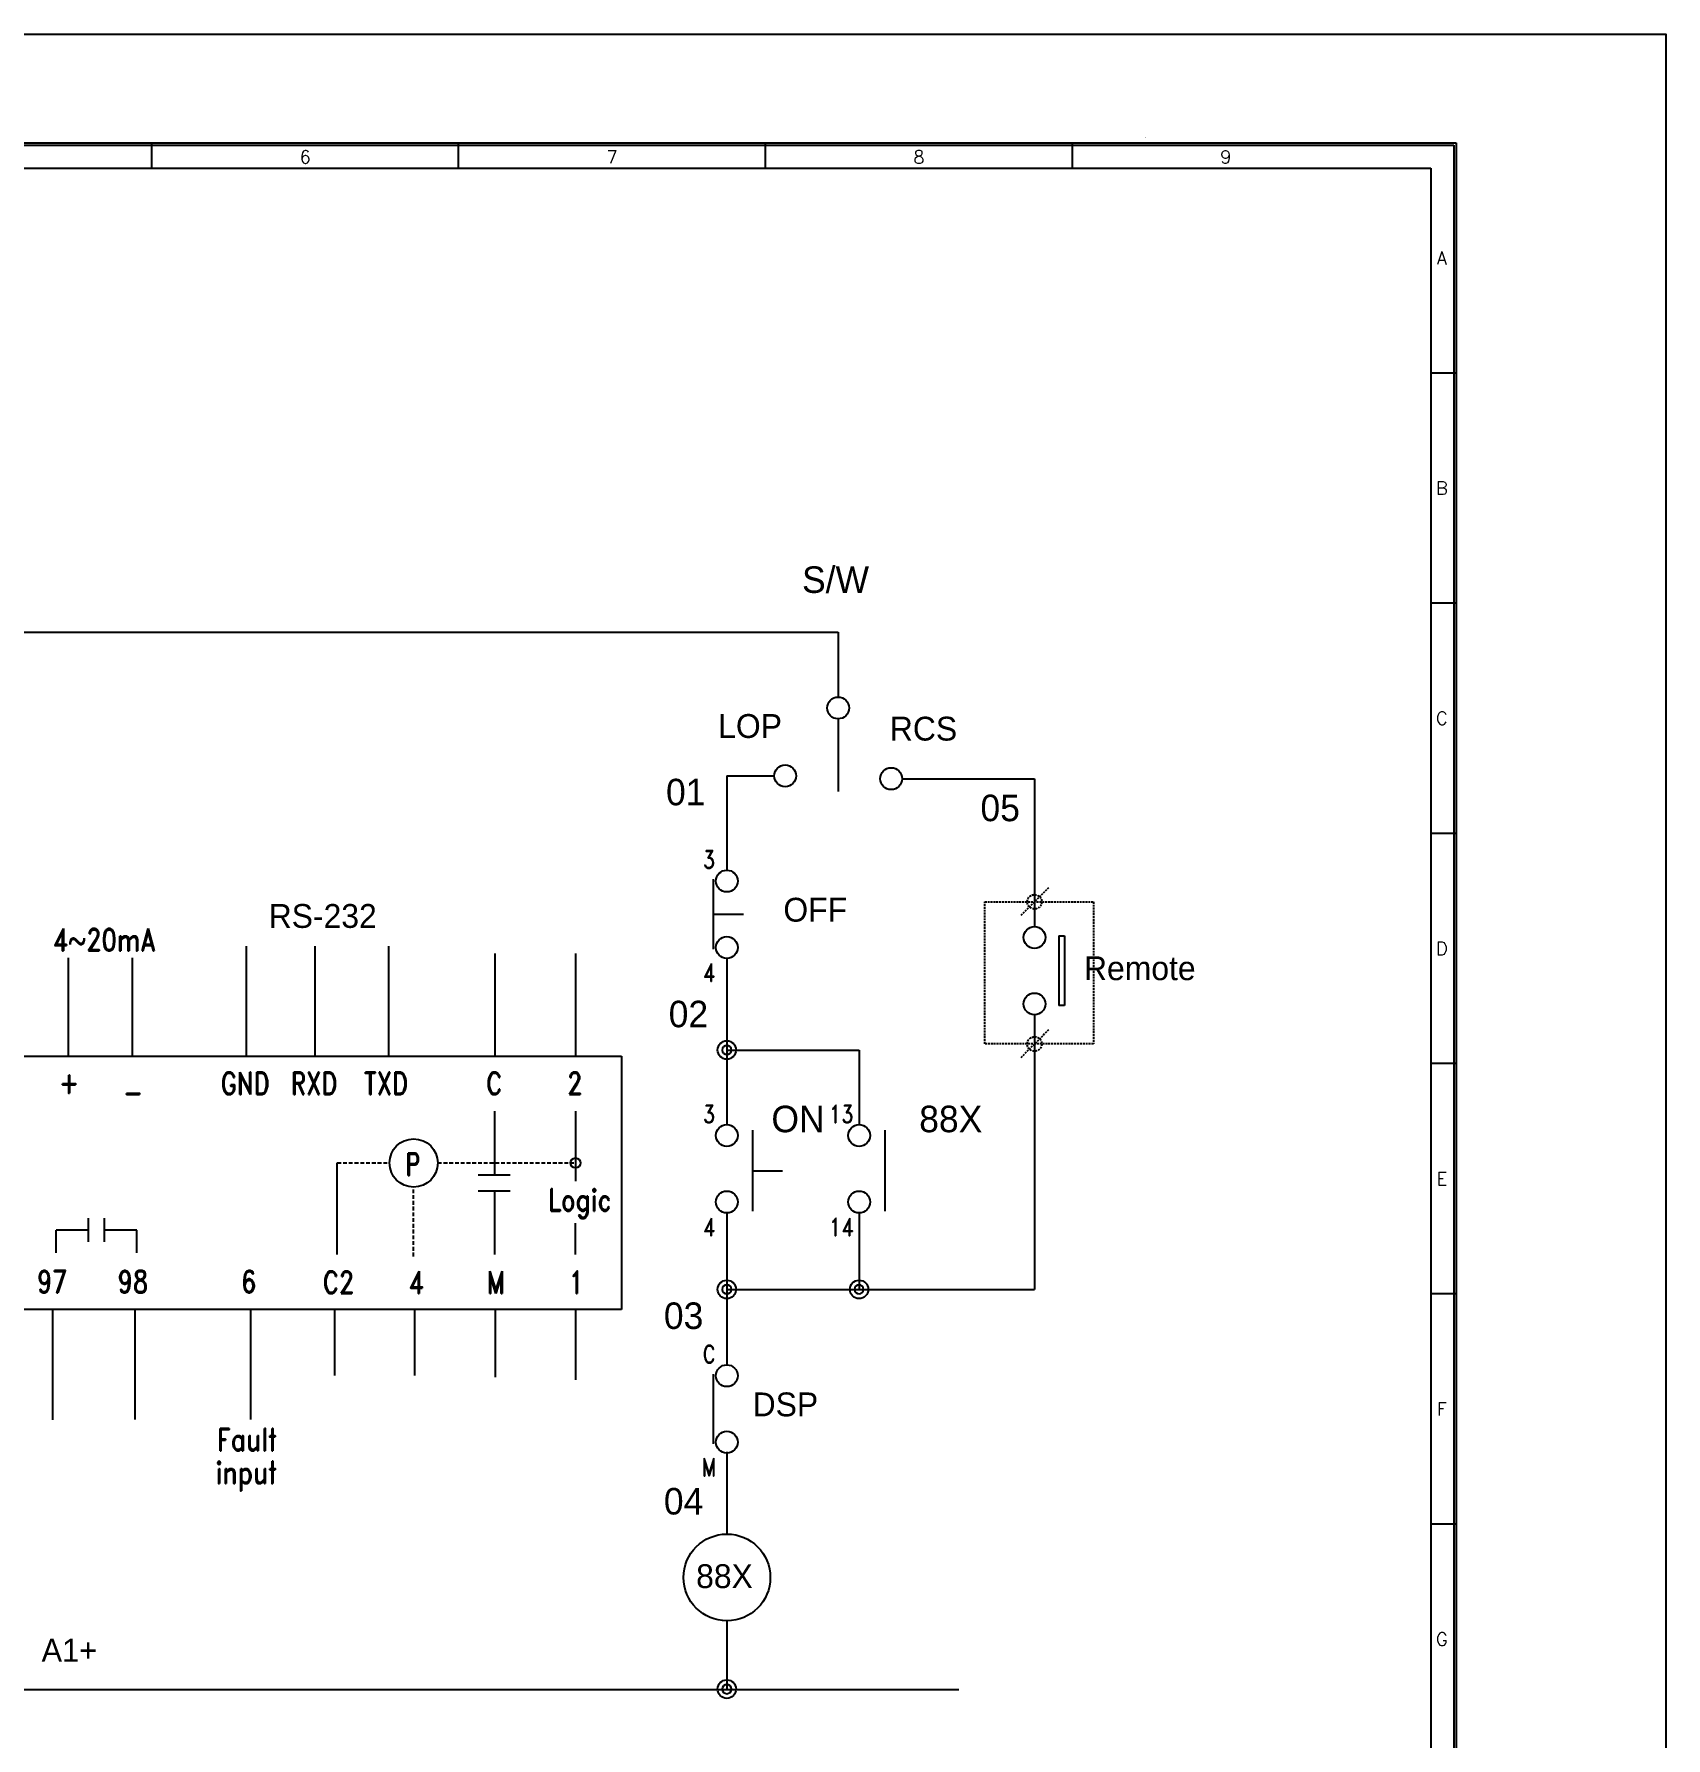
# Model space of a CAD drawing. Header units: millimetres. Extents: x 87 to 927, y 85 to 1088.
# Drawn here: x 714.3 to 927, y 766.8 to 988.9 of the extents above; entities that cross this region are included whole.
import ezdxf
from ezdxf.enums import TextEntityAlignment as Align

# ---------------------------------------------------------------- set-up
doc = ezdxf.new("R2010")
doc.units = ezdxf.units.MM
doc.linetypes.add('DASHED', pattern=[0.75, 0.5, -0.25])
doc.linetypes.add('HIDDEN', pattern=[0.375, 0.25, -0.125])
for name, color, linetype in [('20', 2, 'Continuous'), ('30', 3, 'Continuous'), ('4', 133, 'Continuous'), ('70', 7, 'Continuous'), ('ASHADE', 7, 'Continuous')]:
    doc.layers.add(name, color=color, linetype=linetype)
doc.styles.add('ghs', font='NGULIM.TTF')
doc.styles.add('SD', font='ROMAND.shx', dxfattribs={"width": 0.8})
doc.styles.add('SIMPLEX', font='SIMPLEX')

msp = doc.modelspace()

# ---------------------------------------------------------------- linework, layer by layer
for p, q in [((819.125, 899.654), (819.125, 890.177)), ((844.727, 891.862), (844.727, 872.594)), ((847.895, 871.395), (848.635, 871.395)), ((848.635, 871.395), (848.635, 862.283)), ((848.635, 862.283), (847.895, 862.283)), ((844.727, 861.085), (844.727, 825.298)), ((685.069, 855.691), (790.876, 855.691)), ((790.876, 855.691), (790.876, 822.696)), ((774.403, 840.208), (774.403, 848.531)), ((784.903, 848.531), (784.903, 839.388)), ((776.393, 840.208), (772.193, 840.208)), ((776.393, 838.108), (772.193, 838.108)), ((774.403, 829.856), (774.403, 838.108)), ((717.21, 830.08), (717.21, 833.043)), ((721.41, 833.043), (717.21, 833.043)), ((721.41, 831.523), (721.41, 834.597)), ((723.51, 831.523), (723.51, 834.597)), ((727.71, 833.043), (723.51, 833.043)), ((727.71, 830.08), (727.71, 833.043)), ((774.403, 829.856), (774.403, 833.945)), ((784.903, 829.856), (784.903, 833.945)), ((790.876, 822.696), (685.069, 822.696))]:
    msp.add_line(p, q)
at = {"linetype": 'HIDDEN'}
for p, q in [((846.56, 877.646), (842.894, 873.98)), ((846.56, 859.118), (842.894, 855.452))]:
    msp.add_line(p, q, dxfattribs=at)
at = {"color": 1, "linetype": 'DASHED'}
for p, q in [((753.856, 841.779), (760.66, 841.779)), ((766.947, 841.779), (784.903, 841.779))]:
    msp.add_line(p, q, dxfattribs=at)
at = {"color": 1}
msp.add_line((753.856, 829.856), (753.856, 841.779), dxfattribs=at)
at = {"linetype": 'DASHED'}
msp.add_line((763.803, 829.593), (763.803, 838.635), dxfattribs=at)
msp.add_lwpolyline([(87.106, 988.9), (927.022, 988.9), (927.022, 407.862), (87.106, 407.862)], close=True)
at = {"color": 2, "linetype": 'HIDDEN'}
msp.add_lwpolyline([(838.246, 875.813), (852.398, 875.813), (852.398, 857.285), (838.246, 857.285)], close=True, dxfattribs=at)
at = {"linetype": 'HIDDEN'}
for centre in [(844.727, 875.813), (844.727, 857.285)]:
    msp.add_circle(centre, 0.95, dxfattribs=at)
at = {"color": 1}
msp.add_circle((763.803, 841.779), 3.144, dxfattribs=at)
msp.add_circle((784.903, 841.779), 0.651)
at = {"layer": '20', "color": 7}
for p, q in [((522.966, 971.428), (896.366, 971.428)), ((896.366, 971.428), (896.366, 732.728))]:
    msp.add_line(p, q, dxfattribs=at)
at = {"layer": '30', "color": 7}
for p, q in [((729.666, 971.428), (729.666, 974.728)), ((769.666, 971.428), (769.666, 974.728)), ((809.666, 971.428), (809.666, 974.728)), ((849.666, 971.428), (849.666, 974.728)), ((899.666, 944.728), (896.366, 944.728)), ((899.666, 914.728), (896.366, 914.728)), ((899.666, 884.728), (896.366, 884.728)), ((899.666, 854.728), (896.366, 854.728)), ((899.666, 824.728), (896.366, 824.728)), ((899.666, 794.728), (896.366, 794.728))]:
    msp.add_line(p, q, dxfattribs=at)
at = {"layer": '4', "color": 0}
for p, q in [((804.625, 892.225), (810.803, 892.225)), ((827.466, 891.862), (844.727, 891.862)), ((804.625, 856.5), (821.865, 856.5)), ((804.625, 825.298), (844.727, 825.298)), ((673.369, 773.153), (834.844, 773.153))]:
    msp.add_line(p, q, dxfattribs=at)
for centre in [(804.625, 856.5), (804.625, 825.298), (821.865, 825.298), (804.625, 773.207)]:
    msp.add_circle(centre, 1.2, dxfattribs=at)
at = {"layer": '70', "color": 7}
for p, q in [((519.666, 974.728), (899.666, 974.728)), ((519.966, 974.428), (899.366, 974.428)), ((899.366, 974.428), (899.366, 705.028)), ((899.666, 974.728), (899.666, 704.728))]:
    msp.add_line(p, q, dxfattribs=at)
msp.add_solid([(859.125, 975.34), (859.185, 975.34), (859.155, 975.52)], dxfattribs=at)
at = {"layer": 'ASHADE', "ltscale": 2}
for p, q in [((657.357, 910.975), (819.125, 910.975)), ((819.125, 910.975), (819.125, 902.499)), ((804.625, 892.225), (804.625, 879.943)), ((802.861, 878.744), (802.861, 869.632)), ((802.861, 874.188), (806.784, 874.188)), ((847.895, 871.395), (847.895, 862.283)), ((848.635, 871.395), (848.635, 862.283)), ((718.793, 868.493), (718.793, 855.691)), ((727.126, 868.493), (727.126, 855.691)), ((741.957, 870.055), (741.957, 855.691)), ((750.937, 870.055), (750.937, 855.691)), ((760.509, 870.055), (760.509, 855.691)), ((774.403, 869.06), (774.403, 855.691)), ((784.903, 869.06), (784.903, 855.691)), ((804.625, 868.434), (804.625, 846.782)), ((821.865, 856.5), (821.865, 846.782)), ((807.979, 846.042), (807.979, 835.479)), ((825.219, 846.042), (825.219, 835.479)), ((807.979, 840.761), (811.901, 840.761)), ((804.625, 835.273), (804.625, 818.23)), ((804.625, 834.917), (804.625, 815.475)), ((821.865, 835.273), (821.865, 825.298)), ((821.865, 834.917), (821.865, 825.298)), ((716.778, 808.284), (716.778, 822.696)), ((727.491, 808.351), (727.491, 822.696)), ((742.587, 808.351), (742.587, 822.696)), ((753.542, 814.07), (753.542, 822.696)), ((763.978, 814.07), (763.978, 822.696)), ((774.415, 822.696), (774.415, 813.882)), ((784.915, 822.696), (784.915, 819.935)), ((784.915, 822.625), (784.915, 813.498)), ((802.861, 814.277), (802.861, 805.165)), ((804.625, 804.117), (804.625, 793.415)), ((804.625, 782.113), (804.625, 773.207))]:
    msp.add_line(p, q, dxfattribs=at)
for centre, radius in [((819.125, 901.077), 1.422), ((812.225, 892.225), 1.422), ((826.044, 891.862), 1.422), ((804.625, 878.52), 1.422), ((804.625, 869.856), 1.422), ((844.727, 871.171), 1.422), ((844.727, 862.507), 1.422), ((804.625, 845.359), 1.422), ((821.865, 845.359), 1.422), ((804.625, 836.695), 1.422), ((821.865, 836.695), 1.422), ((804.625, 814.053), 1.422), ((804.625, 805.389), 1.422), ((804.639, 787.764), 5.651)]:
    msp.add_circle(centre, radius, dxfattribs=at)
for centre, start, end in [((804.625, 856.5), 0, 180), ((804.625, 856.5), 180, 0), ((804.625, 825.298), 0, 180), ((804.625, 825.298), 180, 0), ((821.865, 825.298), 0, 180), ((821.865, 825.298), 180, 0), ((804.625, 773.207), 0, 180), ((804.625, 773.207), 180, 0)]:
    msp.add_arc(centre, 0.593, start, end, dxfattribs=at)

# ---------------------------------------------------------------- texts
at = {"color": 7, "linetype": 'Continuous', "style": 'SD', "width": 0.8}
for s, height, p in [('3', 2.322, (802.309, 881.324)), ('4', 2.322, (802.309, 866.6)), ('+', 2.903, (718.904, 852.17)), ('GND', 2.903, (741.858, 852.151)), ('RXD', 2.903, (750.837, 852.151)), ('TXD', 2.903, (760.197, 852.151)), ('C', 2.903, (774.304, 852.151)), ('2', 2.903, (784.804, 852.151)), ('-', 2.903, (727.237, 850.91)), ('3', 2.322, (802.309, 848.162)), ('13', 2.3224, (819.549, 848.162)), ('P', 2.903, (763.703, 841.592)), ('Logic', 2.903, (785.455, 836.485)), ('4', 2.322, (802.309, 833.439)), ('14', 2.3224, (819.549, 833.439)), ('97', 2.903, (716.711, 826.316)), ('98', 2.903, (727.211, 826.316)), ('6', 2.903, (742.307, 826.316)), ('C2', 2.903, (754.011, 826.231)), ('4', 2.903, (764.133, 826.231)), ('M', 2.903, (774.526, 826.231)), ('1', 2.903, (785.026, 826.231)), ('C', 2.322, (802.309, 816.856)), ('M', 2.322, (802.309, 802.133))]:
    msp.add_text(s, height=height, dxfattribs=at).set_placement(p, align=Align.MIDDLE)
at = {"color": 1, "linetype": 'Continuous', "style": 'SD', "width": 0.8}
for s, p in [('4~20mA', (723.48, 870.867)), ('Fault', (742.064, 805.736)), ('input', (741.977, 800.965))]:
    msp.add_text(s, height=2.903, dxfattribs=at).set_placement(p, align=Align.MIDDLE)
at = {"layer": '30', "color": 7, "style": 'SIMPLEX'}
for s, p in [('6', (749.666, 972.882)), ('7', (789.666, 972.882)), ('8', (829.666, 972.882)), ('9', (869.666, 972.882)), ('A', (897.816, 959.728)), ('B', (897.816, 929.728)), ('C', (897.816, 899.728)), ('D', (897.816, 869.728)), ('E', (897.816, 839.728)), ('F', (897.816, 809.728)), ('G', (897.816, 779.728))]:
    msp.add_text(s, height=1.7, dxfattribs=at).set_placement(p, align=Align.MIDDLE)
at = {"layer": 'ASHADE', "ltscale": 2, "style": 'ghs'}
for s, height, p in [('S/W ', 3.4566, (814.426, 916.073)), ('LOP', 3.1067, (803.497, 897.172)), ('RCS', 3.1067, (825.873, 896.829)), ('RS-232', 3.1067, (744.91, 872.416)), ('OFF', 3.1067, (811.994, 873.23)), ('Remote', 3.1067, (851.177, 865.605)), ('ON', 3.4566, (810.436, 845.785)), ('88X', 3.4566, (829.699, 845.785)), ('DSP', 3.1067, (807.986, 808.762)), ('88X', 3.1067, (800.623, 786.378)), ('A1+', 3, (715.309, 776.774))]:
    msp.add_text(s, height=height, dxfattribs=at).set_placement(p)
at = {"layer": 'ASHADE', "color": 3, "ltscale": 2, "style": 'ghs'}
for s, p in [('01', (796.697, 888.393)), ('05', (837.681, 886.319)), ('02', (797.045, 859.464)), ('03', (796.419, 820.145)), ('04', (796.419, 795.966))]:
    msp.add_text(s, height=3.4566, dxfattribs=at).set_placement(p)

doc.saveas('drawing.dxf')
